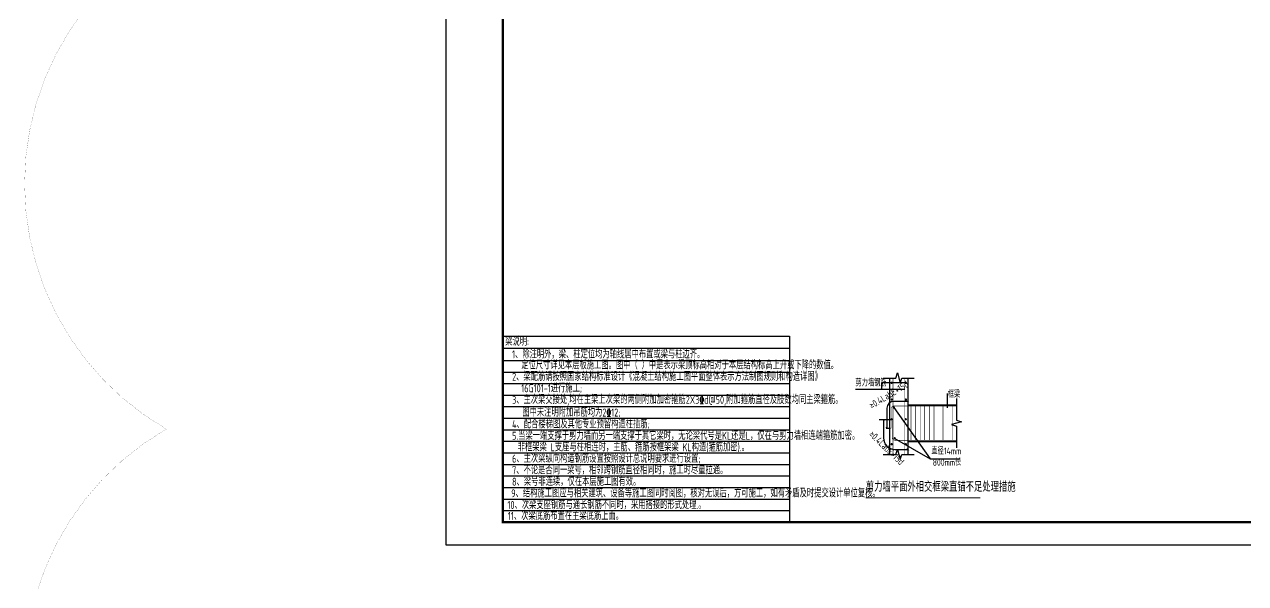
# Model space of a CAD drawing. Extents: x 826826 to 1642106, y -156213 to 399140.
# Drawn here: x 1366577 to 1420002, y 294249 to 318734 of the extents above; entities that cross this region are included whole.
import ezdxf
from ezdxf.enums import TextEntityAlignment as Align

# ---------------------------------------------------------------- set-up
doc = ezdxf.new("R2010")
doc.units = 0
doc.header["$LTSCALE"] = 1000
doc.layers.get('0').update_dxf_attribs({"linetype": 'CONTINUOUS'})
for name, color, linetype in [('-TK', 7, 'CONTINUOUS'), ('DIM', 2, 'CONTINUOUS'), ('LINK', 6, 'CONTINUOUS'), ('REIND', 1, 'CONTINUOUS'), ('S-文字', 7, 'CONTINUOUS'), ('S-表格线', 54, 'CONTINUOUS'), ('TEXT', 2, 'CONTINUOUS'), ('THIN', 7, 'CONTINUOUS'), ('审核', 1, 'CONTINUOUS')]:
    doc.layers.add(name, color=color, linetype=linetype)
doc.styles.add('TSSD_Norm', font='Tssdeng.shx', dxfattribs={"bigfont": 'tssdchn.shx'})
doc.styles.add('TSSD_REIN', font='tssdeng.shx', dxfattribs={"width": 0.7, "height": 300, "bigfont": 'tssdchn.shx'})

# ---------------------------------------------------------------- blocks, each defined once
blk = doc.blocks.new('A$C2E181E2C')
at = {"linetype": 'Continuous'}
for points in [[(1215, 5268), (1765, 5268), (1835, 5488), (1955, 5048), (2025, 5268), (2575, 5268)], [(1495, 5268), (1495, 1922)], [(2295, 5268), (2295, 1922)], [(4415, 4371), (4415, 3421), (4635, 3351), (4195, 3231), (4415, 3161), (4415, 2211)], [(2295, 4091), (4415, 4091)], [(1215, 1922), (1765, 1922), (1835, 2142), (1955, 1702), (2025, 1922), (2575, 1922)], [(2295, 2491), (4415, 2491)]]:
    blk.add_lwpolyline(points, dxfattribs=at)
at = {"linetype": 'Continuous', "const_width": 50}
blk.add_lwpolyline([(453, 25), (5462, 25)], dxfattribs=at)
at = {"layer": 'DIM'}
for p, q in [((1378, 3941), (1378, 3062)), ((2295, 4241), (1678, 4241)), ((1546, 3430), (1042, 3430)), ((1226, 3430), (1226, 2641)), ((1726, 2141), (2295, 2141))]:
    blk.add_line(p, q, dxfattribs=at)
at = {"layer": 'DIM', "const_width": 30}
for points in [[(2232, 4284), (2336, 4212)], [(1164, 3473), (1267, 3401)], [(1324, 3111), (1428, 3039)], [(2243, 2177), (2347, 2104)]]:
    blk.add_lwpolyline(points, dxfattribs=at)
at = {"layer": 'DIM'}
blk.add_lwpolyline([(1532, 3062), (1341, 3062)], dxfattribs=at)
for centre, radius, start, end in [((1678, 3941), 300, 90, 180), ((1726, 2641), 500, 180, 270)]:
    blk.add_arc(centre, radius, start, end, dxfattribs=at)
at = {"layer": 'LINK', "color": 1, "const_width": 25}
for points in [[(1641, 5268), (1641, 1922)], [(2162, 5268), (2162, 1922)], [(2432, 4041), (2432, 2541)], [(2632, 4041), (2632, 2541)], [(2832, 4041), (2832, 2541)], [(3032, 4041), (3032, 2541)], [(3232, 4041), (3232, 2541)], [(3432, 4041), (3432, 2541)], [(3832, 4041), (3832, 2541)], [(4232, 4041), (4232, 2541)]]:
    blk.add_lwpolyline(points, dxfattribs=at)
for points in [[(4415, 4041), (1678, 4041, 0.414214), (1578, 3941), (1578, 3062)], [(1607, 3430), (1607, 2641, 0.300979), (1726, 2541), (4415, 2541)]]:
    blk.add_lwpolyline(points, format="xyb", dxfattribs=at)
at = {"layer": 'REIND', "const_width": 50}
for points in [[(1608, 5058, 1), (1558, 5058, 1)], [(2226, 5058, 1), (2176, 5058, 1)], [(1610, 4324, 1), (1560, 4324, 1)], [(2228, 4324, 1), (2178, 4324, 1)], [(1703, 3978, 1), (1653, 3978, 1)], [(1608, 3461, 1), (1558, 3461, 1)], [(2226, 3461, 1), (2176, 3461, 1)], [(1742, 2629, 1), (1692, 2629, 1)], [(1608, 2370, 1), (1558, 2370, 1)], [(2226, 2370, 1), (2176, 2370, 1)]]:
    blk.add_lwpolyline(points, format="xyb", close=True, dxfattribs=at)
at = {"layer": 'THIN'}
for p, q in [((2226, 5058), (1138, 5058)), ((1138, 5058), (1138, 4767)), ((2162, 4767), (0, 4767)), ((1678, 3978), (3271, 1732)), ((1692, 2629), (3271, 1732)), ((3271, 1732), (4577, 1732))]:
    blk.add_line(p, q, dxfattribs=at)
blk.add_lwpolyline([(4015, 4584), (4015, 3965)], dxfattribs=at)
at = {"layer": 'TEXT', "color": 0, "style": 'TSSD_Norm', "width": 0.7}
blk.add_text('剪力墙平面外相交框梁直锚不足处理措施', height=400, dxfattribs=at).set_placement((454, 172), align=Align.BOTTOM_LEFT)
at = {"layer": 'THIN', "style": 'TSSD_REIN', "width": 0.7}
for s, p in [('剪力墙钢筋', (-2, 4818)), ('框梁', (4036, 4317)), ('直径14mm', (3321, 1833)), ('800mm长', (3383, 1337))]:
    blk.add_text(s, height=300, dxfattribs=at).set_placement(p, align=Align.BOTTOM_LEFT)
for rotation, p in [(31.4301, (766, 3828)), (316.0621, (504, 2706))]:
    blk.add_text('≥0.4LabE+15d', height=300, rotation=rotation, dxfattribs=at).set_placement(p, align=Align.BOTTOM_LEFT)
blk = doc.blocks.new('A1')
blk.add_lwpolyline([(0, 59400), (0, 0), (84100, 0), (84100, 59400)], close=True)
at = {"const_width": 100}
blk.add_lwpolyline([(2500, 58400), (2500, 1000), (83100, 1000), (83100, 58400)], close=True, dxfattribs=at)

msp = doc.modelspace()

# ---------------------------------------------------------------- linework, layer by layer
at = {"layer": 'S-表格线'}
for p, q in [((1387508.06, 305088.96), (1387508.06, 296942.46)), ((1387508.06, 305088.96), (1400047.32, 305088.96)), ((1400047.32, 305088.96), (1400047.32, 296942.46)), ((1387508.06, 304554.21), (1400047.32, 304554.21)), ((1387508.06, 304019.46), (1400047.32, 304019.46)), ((1387508.06, 303513.96), (1400047.32, 303513.96)), ((1387508.06, 303008.46), (1400047.32, 303008.46)), ((1387508.06, 302502.96), (1400047.32, 302502.96)), ((1387508.06, 301997.46), (1400047.32, 301997.46)), ((1387508.06, 301491.96), (1400047.32, 301491.96)), ((1387508.06, 300986.46), (1400047.32, 300986.46)), ((1387508.06, 300480.96), (1400047.32, 300480.96)), ((1387508.06, 299975.46), (1400047.32, 299975.46)), ((1387508.06, 299469.96), (1400047.32, 299469.96)), ((1387508.06, 298964.46), (1400047.32, 298964.46)), ((1387508.06, 298458.96), (1400047.32, 298458.96)), ((1387508.06, 297953.46), (1400047.32, 297953.46)), ((1387508.06, 297447.96), (1400047.32, 297447.96)), ((1387508.06, 296942.46), (1400047.32, 296942.46))]:
    msp.add_line(p, q, dxfattribs=at)
at = {"layer": '审核', "const_width": 5}
msp.add_lwpolyline([(1372783.35, 64763.42, -0.57735027), (1372783.35, 86240.79, -0.57735027), (1372783.35, 107718.16, -0.57735027), (1372783.35, 129195.52, -0.57735027), (1372783.35, 150672.89, -0.57735027), (1372783.35, 172150.26, -0.57735027), (1372783.35, 193627.63, -0.57735027), (1372783.35, 215105, -0.57735027), (1372783.35, 236582.37, -0.57735027), (1372783.35, 258059.74, -0.57735027), (1372783.35, 279537.11, -0.57735027), (1372783.35, 301014.47, -0.57735027), (1372783.35, 322491.84, -0.57735027), (1372783.35, 343969.21, -0.57735027), (1372783.35, 365446.58, -0.57735027), (1372783.35, 386923.95, -0.57735027), (1372783.35, 386923.95, -0.57735027)], format="xyb", dxfattribs=at)

# ---------------------------------------------------------------- block references
at = {"layer": '-TK'}
msp.add_blockref('A1', (1385008.06, 295942.46), dxfattribs=at)
msp.add_blockref('A$C2E181E2C', (1402934.45, 297983.59))

# ---------------------------------------------------------------- texts
at = {"layer": 'S-文字', "style": 'TSSD_REIN', "width": 0.7}
for s, p in [('梁说明:  ', (1387611.15, 304669.2)), ('1、除注明外，梁、柱定位均为轴线居中布置或梁与柱边齐。', (1387911, 304113.78)), ('定位尺寸详见本层板施工图。图中（ ）中是表示梁顶标高相对于本层结构标高上升或下降的数值。', (1388313.79, 303637.53)), ('2、梁配筋请按照国家结构标准设计《混凝土结构施工图平面整体表示方法制图规则和构造详图》', (1387911, 303132.03)), ('16G101-1进行施工;', (1388314.01, 302626.53)), ('3、主次梁交接处,均在主梁上次梁的两侧附加加密箍筋2X3\x84d@50,附加箍筋直径及肢数均同主梁箍筋。', (1387911, 302121.03)), ('图中未注明附加吊筋均为2%%13212;', (1388358.65, 301564.19)), ('4、配合楼梯图及其他专业预留构造柱插筋;', (1387911, 301053.28)), ('5.当梁一端支撑于剪力墙而另一端支撑于其它梁时，无论梁代号是KL还是L，仅在与剪力墙相连端箍筋加密。', (1387911, 300547.78)), ('非框架梁 L支座与柱相连时，主筋、箍筋按框架梁 KL构造(箍筋加密).。', (1388158.12, 300044.1)), ('6、主次梁纵向构造钢筋设置按照设计总说明要求进行设置;', (1387911, 299545.28)), ('7、不论是否同一梁号，相邻跨钢筋直径相同时，施工时尽量拉通。', (1387911, 299039.78)), ('8、梁号非连续，仅在本层施工图有效。', (1387911, 298534.28)), ('9、结构施工图应与相关建筑、设备等施工图同时阅图，核对无误后，方可施工，如有矛盾及时提交设计单位复核。', (1387875.3, 298028.78)), ('10、次梁支座钢筋与通长钢筋不同时，采用搭接的形式处理.。', (1387709.35, 297517.51)), ('11、次梁底筋布置在主梁底筋上面。', (1387728.04, 297036.56))]:
    msp.add_text(s, height=350, dxfattribs=at).set_placement(p)

doc.saveas('drawing.dxf')
